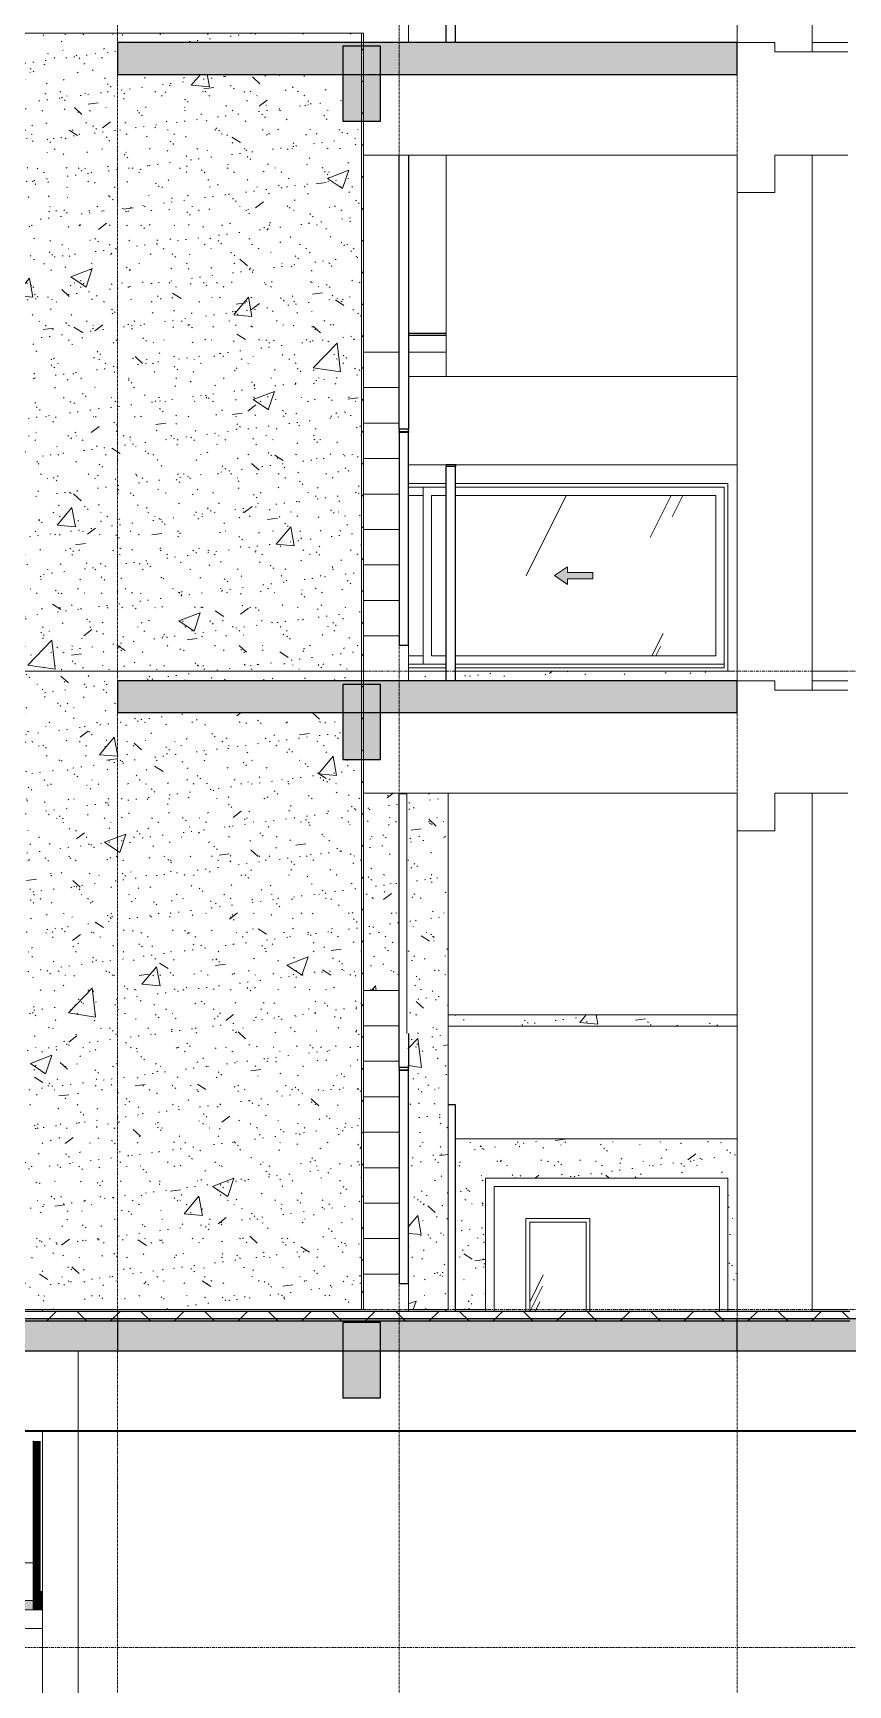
# Model space of a CAD drawing. Header units: millimetres. Extents: x 25061 to 259291, y -8723 to 35400.
# Drawn here: x 114503 to 118842, y 200 to 9000 of the extents above; entities that cross this region are included whole.
import ezdxf

# ---------------------------------------------------------------- set-up
doc = ezdxf.new("R2010")
doc.units = ezdxf.units.MM
for name, pattern in [('1 NÉT CALL OUT', [6, 3, -3]), ('Centre', [31.75, 6.35, -4.7625, 15.875, -4.7625]), ('Grid Line', [22.225, 12.7, -3.175, 3.175, -3.175])]:
    doc.linetypes.add(name, pattern=pattern)
for name, color, linetype, lineweight in [('0-1', 7, 'Continuous', 5), ('A-CLNG-3', 13, 'Continuous', 18), ('A-CLNG-PATT-3', 13, 'Continuous', 9), ('A-DETL-GENF', 92, 'Continuous', 9), ('A-DOOR', 31, 'Continuous', 9), ('A-DOOR-FRAM', 31, 'Continuous', 9), ('A-FLOR-1', 10, 'Continuous', 25), ('A-FLOR-3', 192, 'Continuous', 25), ('A-FLOR-LEVL-2', 51, 'Centre', 9), ('A-FLOR-PATT-1', 7, 'Continuous', 9), ('A-FLOR-PATT-3', 8, 'Continuous', 9), ('A-GLAZ', 151, 'Continuous', 9), ('A-GLAZ-1', 7, '1 NÉT CALL OUT', 9), ('A-GLAZ-2', 151, '1 NÉT CALL OUT', 9), ('A-GLAZ-CWMG', 51, 'Continuous', 9), ('A-WALL', 113, 'Continuous', 9), ('A-WALL-PATT-4', 111, 'Continuous', 9), ('I-WALL', 2, 'Continuous', 9), ('I-WALL-3', 2, 'Continuous', 18), ('S-BEAM-1', 12, 'Continuous', 5), ('S-BEAM-2', 10, 'Continuous', 25), ('S-BEAM-3', 7, 'Continuous', 9), ('S-COLS-1', 7, 'Continuous', 9), ('S-GRID-1', 1, 'Grid Line', 9), ('S-STRS', 31, 'Continuous', 9)]:
    doc.layers.add(name, color=color, linetype=linetype, lineweight=lineweight)
pattern_1 = [(63.435, (82989.9, 14236.3), (-0.002, 1625.6), [567.96, -3066.99]), (63.435, (81364.3, 14236.3), (-0.002, 1625.6), [567.96, -3066.99]), (63.435, (83768.1, 14550.35), (-0.002, 1625.6), [567.96, -3066.99]), (63.435, (82142.5, 14550.35), (-0.002, 1625.6), [567.96, -3066.99]), (63.435, (83650.3, 14439.5), (-0.002, 1625.6), [567.96, -3066.99]), (63.435, (82024.7, 14439.5), (-0.002, 1625.6), [567.96, -3066.99]), (63.435, (83530.26, 15074.4), (-0.002, 1625.6), [276.055, -3358.896]), (63.435, (81904.66, 15074.4), (-0.002, 1625.6), [276.055, -3358.896]), (63.435, (83451.74, 14976.15), (-0.002, 1625.6), [567.96, -3066.99]), (63.435, (81826.14, 14976.15), (-0.002, 1625.6), [567.96, -3066.99]), (63.435, (83465.6, 15046.7), (-0.002, 1625.6), [567.96, -3066.99]), (63.435, (81840, 15046.7), (-0.002, 1625.6), [567.96, -3066.99]), (63.435, (82809.74, 14737.2), (-0.002, 1625.6), [567.96, -3066.99]), (63.435, (81184.14, 14737.2), (-0.002, 1625.6), [567.96, -3066.99]), (63.435, (82823.6, 14820.35), (-0.002, 1625.6), [567.96, -3066.99]), (63.435, (81198, 14820.35), (-0.002, 1625.6), [567.96, -3066.99]), (63.435, (82827.3, 14880.3), (-0.002, 1625.6), [567.96, -3066.99]), (63.435, (81201.7, 14880.3), (-0.002, 1625.6), [567.96, -3066.99])]
pattern_2 = [(50, (81080.3, 14125), (1165.978, -102.01), [121.92, -1341.12]), (355, (81080.3, 14125), (-225.554, 1222.763), [97.536, -1072.896]), (100.451, (81177.5, 14116.5), (940.433, 1120.746), [103.616, -1139.776]), (46.184, (81080.3, 14450.1), (1734.906, -269.074), [182.88, -2011.68]), (96.636, (81224.9, 14427.7), (1519.38, 1583.536), [155.424, -1709.665]), (351.184, (81080.3, 14450.1), (1519.39, 1583.52), [146.304, -1609.344]), (21, (81242.9, 14368.8), (970.332, -654.498), [121.92, -1341.12]), (326, (81242.9, 14368.8), (395.533, 1178.804), [97.536, -1072.896]), (71.451, (81323.7, 14314.3), (1365.87, 524.296), [103.616, -1139.776]), (37.5, (81080.3, 14125), (19.767, 541.1527), [53.645, -1006.246, 53.645, -1035.507, -1076.96]), (37.5, (81080.3, 14125), (19.767, 541.1527), [-2149.043, 53.645, -1023.315]), (7.5, (81080.3, 14125), (427.646, 641.156), [53.645, -567.334, 53.645, -981.862, -410.464]), (7.5, (81080.3, 14125), (427.646, 641.156), [-1656.486, 53.645, -356.819]), (327.5, (80717.8, 14125), (867.782, -36.665), [53.645, -352.755, 53.645, -1214.323, -1682.496]), (327.5, (80717.8, 14125), (867.782, -36.665), [-1674.368, 53.645, -1628.85]), (317.5, (80555.2, 14125), (948.028, 162.731), [53.645, -474.675, 53.645, -788.416, -1194.816]), (317.5, (80555.2, 14125), (948.028, 162.731), [-1370.38, 53.645, -1141.17])]
pattern_3 = [(37.5, (81080.3, 14125), (-5.1206, 156.61216), [5.364, -118.181, 5.364, -132.812, -132.08]), (37.5, (81080.3, 14125), (-5.1206, 156.61216), [-261.722, 5.364, -126.716]), (7.5, (81080.3, 14125), (143.847, 229.3842), [5.364, -61.285, 5.364, -105.989, -42.672]), (7.5, (81080.3, 14125), (143.847, 229.3842), [-178.003, 5.364, -37.308]), (327.5, (80980.33, 14125), (253.1176, 0.4601), [5.364, -35.276, 5.364, -140.94, -191.008]), (327.5, (80980.33, 14125), (253.1176, 0.4601), [-186.944, 5.364, -185.644]), (317.5, (80980.33, 14125), (244.3381, 71.3376), [5.364, -14.956, 5.364, -90.546, -109.728]), (317.5, (80980.33, 14125), (244.3381, 71.3376), [-116.23, 5.364, -104.364])]
pattern_4 = [(45, (81080.3, 14125), (-84.8528, 84.8528), [])]

# ---------------------------------------------------------------- blocks, each defined once
blk = doc.blocks.new('NCV_TKTC_KET CAU_rvt-1-TKCS_MẶT CẮT 1')
at = {"layer": 'A-FLOR-PATT-1'}
h = blk.add_hatch(color=256, dxfattribs=at)
h.paths.add_polyline_path([(42652.6, 8780), (45952.6, 8780), (45952.6, 8950), (42652.6, 8950)])
h.paths.add_polyline_path([(118252.6, 8780), (118252.6, 8950), (114952.6, 8950), (114952.6, 8780), (117941.4, 8780)])
h = blk.add_hatch(color=256, dxfattribs=at)
h.paths.add_polyline_path([(42652.6, 5380), (45952.6, 5380), (45952.6, 5550), (42652.6, 5550), (42652.6, 5493)])
h.paths.add_polyline_path([(115541.8, 5380), (118252.6, 5380), (118252.6, 5550), (114952.6, 5550), (114952.6, 5380)])
h = blk.add_hatch(color=256, dxfattribs=at)
h.paths.add_polyline_path([(127252.5, 1980), (127252.5, 2150), (105952.5, 2150), (105952.5, 1980), (126740, 1980)])
h.paths.add_polyline_path([(33955, 1980), (54952.6, 1980), (54952.6, 2150), (33652.6, 2150), (33652.6, 1980)])
blk.add_hatch(color=256, dxfattribs=at).paths.add_polyline_path([(117941.4, 1980), (118252.6, 1980), (118252.6, 2150), (114952.6, 2150), (114952.6, 1980), (117141.5, 1980)])
at = {"layer": 'S-BEAM-1'}
for points in [[(116352.6, 8530), (116352.6, 8930), (116152.6, 8930), (116152.6, 8530), (116341.6, 8530)], [(116352.6, 5130), (116352.6, 5530), (116152.6, 5530), (116152.6, 5130), (116341.6, 5130)], [(116352.6, 1730), (116352.6, 2130), (116152.6, 2130), (116152.6, 1730), (116341.6, 1730)]]:
    blk.add_hatch(color=256, dxfattribs=at).paths.add_polyline_path(points)
at = {"layer": 'A-FLOR-1'}
for p, q in [((118252.6, 8950), (114952.6, 8950)), ((114952.6, 8950), (114952.6, 8780)), ((118252.6, 8780), (118252.6, 8950)), ((114952.6, 8780), (118252.6, 8780)), ((118252.6, 5550), (114952.6, 5550)), ((114952.6, 5550), (114952.6, 5380)), ((118252.6, 5380), (118252.6, 5550)), ((114952.6, 5380), (118252.6, 5380)), ((127252.5, 2150), (105952.5, 2150)), ((118252.6, 2150), (114952.6, 2150)), ((114952.6, 2150), (114952.6, 1980)), ((118252.6, 1980), (118252.6, 2150)), ((105952.5, 1980), (127252.5, 1980)), ((114952.6, 1980), (118252.6, 1980))]:
    blk.add_line(p, q, dxfattribs=at)
at = {"layer": 'S-BEAM-2'}
for p, q in [((116352.6, 8930), (116152.6, 8930)), ((116152.6, 8930), (116152.6, 8530)), ((116352.6, 8530), (116352.6, 8930)), ((116152.6, 8530), (116352.6, 8530)), ((116352.6, 5530), (116152.6, 5530)), ((116152.6, 5530), (116152.6, 5130)), ((116352.6, 5130), (116352.6, 5530)), ((116152.6, 5130), (116352.6, 5130)), ((116352.6, 2130), (116152.6, 2130)), ((116152.6, 2130), (116152.6, 1730)), ((116352.6, 1730), (116352.6, 2130)), ((116152.6, 1730), (116352.6, 1730))]:
    blk.add_line(p, q, dxfattribs=at)
at = {"layer": 'S-BEAM-3'}
for p, q in [((118252.6, 8950), (118452.5, 8950)), ((118452.5, 8900), (118452.5, 8950)), ((118452.5, 8900), (118842.5, 8900)), ((116262.6, 8350), (118252.5, 8350)), ((118252.5, 8150), (118252.5, 8350)), ((118452.5, 8350), (118452.5, 8150)), ((118452.5, 8350), (118842.5, 8350)), ((118452.5, 8150), (118252.5, 8150)), ((116502.6, 6700), (116703.4, 6700)), ((116753.4, 6700), (118252.6, 6700)), ((118252.6, 5550), (118452.5, 5550)), ((118452.5, 5500), (118452.5, 5550)), ((118452.5, 5500), (118842.5, 5500)), ((116262.6, 4950), (118252.5, 4950)), ((118252.5, 4750), (118252.5, 4950)), ((118452.5, 4950), (118452.5, 4750)), ((118452.5, 4950), (118842.5, 4950)), ((118452.5, 4750), (118252.5, 4750)), ((116712.6, 3710), (118252.6, 3710)), ((116753, 3110), (118252.6, 3110))]:
    blk.add_line(p, q, dxfattribs=at)
at = {"layer": 'S-COLS-1'}
for p, q in [((118652.6, 8900), (118652.6, 11750)), ((118252.6, 8950), (118252.6, 11550.1)), ((118652.6, 5500), (118652.6, 8350)), ((118252.6, 5550), (118252.6, 8150)), ((118652.6, 2190), (118652.6, 4950)), ((118252.6, 2190), (118252.6, 4750)), ((114552.6, 2190), (114552.6, 2200)), ((114952.6, 2190), (114952.6, 2200)), ((114552.6, -2050), (114552.6, 1550))]:
    blk.add_line(p, q, dxfattribs=at)
blk = doc.blocks.new('FD_01 - FD_01-1200x2200mm-1787917-TKCS_MẶT CẮT 1')
at = {"layer": 'A-DOOR'}
h = blk.add_hatch(dxfattribs=at)
h.set_pattern_fill('FP_2', color=256, style=0, pattern_type=2)
h.set_pattern_definition(pattern_1)
h.paths.add_polyline_path([(117447.564287, 2190), (117447.564287, 2665), (117147.564287, 2665), (117147.564287, 2190), (117337.564287, 2190)])
for p, q in [((117127.564287, 2685), (117467.564287, 2685)), ((117127.564287, 2190), (117127.564287, 2685)), ((117447.564287, 2665), (117147.564287, 2665)), ((117147.564287, 2190), (117147.564287, 2665)), ((117447.564287, 2190), (117447.564287, 2665)), ((117467.564287, 2685), (117467.564287, 2190))]:
    blk.add_line(p, q, dxfattribs=at)
at = {"layer": 'A-DOOR-FRAM'}
for p, q in [((116957.564287, 2855), (116957.564287, 2190)), ((116957.564287, 2855), (118157.564287, 2855)), ((118157.564287, 2855), (118157.564287, 2190)), ((116912.564287, 2200), (116912.564287, 2190)), ((118202.564287, 2190), (118202.564287, 2200))]:
    blk.add_line(p, q, dxfattribs=at)
blk = doc.blocks.new('Railing - 50 x 10mm-952828-TKCS_MẶT CẮT 1')
at = {"layer": ''}
for p, q in [((44152.6, 27091.3), (44202.6, 27091.3)), ((44152.6, 25950), (44152.6, 27091.3)), ((44202.6, 25950), (44202.6, 27091.3))]:
    blk.add_line(p, q, dxfattribs=at)
blk = doc.blocks.new('Railing - 50 x 10mm-952826-TKCS_MẶT CẮT 1')
at = {"layer": ''}
for p, q in [((44403, 23876.5), (44403, 23872.9)), ((44403, 23872.9), (44453, 23872.9)), ((44403, 22738.9), (44403, 23872.9)), ((44453, 23872.9), (44453, 23876.5)), ((44453, 23872.9), (44453, 22738.9)), ((44453, 22738.9), (44403, 22738.9))]:
    blk.add_line(p, q, dxfattribs=at)
blk = doc.blocks.new('Railing - Railing-948113-TKCS_MẶT CẮT 1')
at = {"layer": ''}
for p, q in [((116702.2, 24400), (116502.2, 24400)), ((116502.2, 24390), (116702.2, 24390))]:
    blk.add_line(p, q, dxfattribs=at)
at = {"extrusion": (0, 0, -1), "zscale": -1}
for name in ['Railing - 50 x 10mm-952828-TKCS_MẶT CẮT 1', 'Railing - 50 x 10mm-952826-TKCS_MẶT CẮT 1']:
    blk.add_blockref(name, (-160905.1, 0), dxfattribs=at)
blk = doc.blocks.new('Top Rail Type - Top Rail_Internal_-948122-TKCS_MẶT CẮT 1')
at = {"layer": ''}
for p, q in [((116752.6, 10100), (116702.6, 10100)), ((116702.6, 10100), (116702.6, 10091.3)), ((116752.6, 10091.3), (116752.6, 10100)), ((116452.2, 6888.9), (116452.2, 8350)), ((116502.2, 8350), (116502.2, 6888.9)), ((116452.2, 6888.9), (116452.2, 6876.5)), ((116502.2, 6888.9), (116452.2, 6888.9)), ((116452.2, 6876.5), (116502.2, 6876.5)), ((116502.2, 6876.5), (116502.2, 6888.9))]:
    blk.add_line(p, q, dxfattribs=at)
blk = doc.blocks.new('1_FAMILY RVT - W01-WxH 1000x3200-V11-TKCS_MẶT CẮT 1')
at = {"layer": 'A-GLAZ'}
h = blk.add_hatch(dxfattribs=at)
h.set_pattern_fill('FP_2', color=256, style=0, pattern_type=2)
h.set_pattern_definition(pattern_1)
h.paths.add_polyline_path([(116580.3, 5682.5), (116580.3, 6536.5), (116502.6, 6536.5), (116502.6, 5682.5), (116541.6, 5682.5)])
h = blk.add_hatch(dxfattribs=at)
h.set_pattern_fill('FP_2', color=256, style=0, pattern_type=2)
h.set_pattern_definition(pattern_1)
h.paths.add_polyline_path([(117483.5, 5682.5), (118139.1, 5682.5), (118139.1, 6536.5), (116753.4, 6536.5), (116753.4, 5682.5), (117348.1, 5682.5)])
h.paths.add_polyline_path([(116624.8, 5682.5), (116703.4, 5682.5), (116703.4, 6536.5), (116624.8, 6536.5), (116624.8, 5687.6)])
h.paths.add_polyline_path([(117348.1, 6062.1), (117280.3, 6109.5), (117348.1, 6157), (117348.1, 6126.5), (117483.5, 6126.5), (117483.5, 6092.6), (117348.1, 6092.6)])
at = {"layer": 'A-GLAZ-2'}
blk.add_hatch(color=256, dxfattribs=at).paths.add_polyline_path([(117348.1, 6062.1), (117348.1, 6092.6), (117483.5, 6092.6), (117483.5, 6126.5), (117348.1, 6126.5), (117348.1, 6157), (117280.3, 6109.5), (117292.2, 6101.2)])
at = {"layer": 'A-DETL-GENF'}
for p, q in [((117280.3, 6109.5), (117348.1, 6157)), ((117280.3, 6109.5), (117348.1, 6157)), ((117348.1, 6062.1), (117280.3, 6109.5)), ((117280.3, 6109.5), (117348.1, 6062.1)), ((117348.1, 6157), (117348.1, 6126.5)), ((117348.1, 6157), (117348.1, 6126.5)), ((117348.1, 6126.5), (117483.5, 6126.5)), ((117483.5, 6126.5), (117348.1, 6126.5)), ((117483.5, 6092.6), (117348.1, 6092.6)), ((117348.1, 6092.6), (117348.1, 6062.1)), ((117483.5, 6092.6), (117348.1, 6092.6)), ((117348.1, 6092.6), (117348.1, 6062.1)), ((117483.5, 6126.5), (117483.5, 6092.6)), ((117483.5, 6126.5), (117483.5, 6092.6))]:
    blk.add_line(p, q, dxfattribs=at)
at = {"layer": 'A-GLAZ'}
for p, q in [((116502.6, 6600), (116703.4, 6600)), ((116753.4, 6600), (118202.6, 6600)), ((118202.6, 6600), (118202.6, 5600)), ((116703.4, 6580.9), (116502.6, 6580.9)), ((116502.6, 6536.5), (116580.3, 6536.5)), ((116580.3, 5638.1), (116580.3, 6580.9)), ((116703.4, 6536.5), (116624.8, 6536.5)), ((116624.8, 6536.5), (116624.8, 5682.5)), ((118183.5, 6580.9), (116753.4, 6580.9)), ((118139.1, 6536.5), (116753.4, 6536.5)), ((118139.1, 5682.5), (118139.1, 6536.5)), ((118183.5, 5619), (118183.5, 6580.9)), ((116580.3, 5682.5), (116502.6, 5682.5)), ((116502.6, 5638.1), (116703.4, 5638.1)), ((116703.4, 5638.1), (116580.3, 5638.1)), ((116624.8, 5682.5), (116703.4, 5682.5)), ((116753.4, 5682.5), (118139.1, 5682.5)), ((116753.4, 5638.1), (118183.5, 5638.1)), ((118183.5, 5638.1), (116753.4, 5638.1)), ((116502.6, 5619), (116703.4, 5619)), ((116753.4, 5619), (118183.5, 5619))]:
    blk.add_line(p, q, dxfattribs=at)
blk = doc.blocks.new('Railing - 50 x 10mm-1748283-TKCS_MẶT CẮT 1')
at = {"layer": ''}
for p, q in [((116753, 3291.3), (116712.6, 3291.3)), ((116753, 2190), (116753, 3291.3)), ((116703, 2190), (116703, 2200))]:
    blk.add_line(p, q, dxfattribs=at)
blk = doc.blocks.new('Railing - Railing-1747996-TKCS_MẶT CẮT 1')
blk.add_blockref('Railing - 50 x 10mm-1748283-TKCS_MẶT CẮT 1', (0, 0))
blk = doc.blocks.new('Railing - 50 x 10mm-V7-TKCS_MẶT CẮT 1')
at = {"layer": ''}
for p, q in [((44152.6, 10091.3), (44202.6, 10091.3)), ((44152.6, 8950), (44152.6, 10091.3)), ((44202.6, 8950), (44202.6, 10091.3))]:
    blk.add_line(p, q, dxfattribs=at)
blk = doc.blocks.new('Railing - Railing-1748013-TKCS_MẶT CẮT 1')
at = {"extrusion": (0, 0, -1), "zscale": -1}
for name, p in [('Railing - 50 x 10mm-V7-TKCS_MẶT CẮT 1', (-160905.9, -3400)), ('Railing - 50 x 10mm-952826-TKCS_MẶT CẮT 1', (-160905.1, -20400))]:
    blk.add_blockref(name, p, dxfattribs=at)
blk = doc.blocks.new('Top Rail Type - Top Rail_Internal_-1748017-TKCS_MẶT CẮT 1')
at = {"layer": ''}
for p, q in [((116753.4, 6700), (116703.4, 6700)), ((116703.4, 6700), (116703.4, 6691.3)), ((116753.4, 6691.3), (116753.4, 6700)), ((116452.2, 4947.3), (116452.2, 4950)), ((116452.2, 3488.9), (116452.2, 4947.3)), ((116492.6, 4947.3), (116452.2, 4947.3)), ((116502.2, 3670.5), (116502.2, 3488.9)), ((116452.2, 3488.9), (116452.2, 3476.5)), ((116502.2, 3488.9), (116452.2, 3488.9)), ((116452.2, 3476.5), (116502.2, 3476.5)), ((116502.2, 3476.5), (116502.2, 3488.9))]:
    blk.add_line(p, q, dxfattribs=at)
blk = doc.blocks.new('Rectangular Mullion - 50 x 100mm-3089684-TKCS_MẶT CẮT 1')
at = {"layer": 'A-GLAZ-CWMG'}
blk.add_hatch(color=256, dxfattribs=at).paths.add_polyline_path([(113602.6, 600), (114502.6, 600), (114502.6, 650), (113602.6, 650), (113602.6, 627.2)])
for p, q in [((113602.6, 600), (113602.6, 650)), ((113602.6, 650), (114502.6, 650)), ((114502.6, 650), (114502.6, 600)), ((113602.6, 600), (114502.6, 600))]:
    blk.add_line(p, q, dxfattribs=at)
blk = doc.blocks.new('Rectangular Mullion - 50 x 100mm-V77-TKCS_MẶT CẮT 1')
at = {"layer": 'A-GLAZ-CWMG'}
blk.add_hatch(color=256, dxfattribs=at).paths.add_polyline_path([(114552.564287, 600), (114552.564287, 700), (114502.564287, 700), (114502.564287, 600)])
for p, q in [((114502.564287, 600), (114502.564287, 700)), ((114552.564287, 600), (114502.564287, 600))]:
    blk.add_line(p, q, dxfattribs=at)
blk = doc.blocks.new('Rectangular Mullion - 50 x 100mm-3089670-TKCS_MẶT CẮT 1')
at = {"layer": 'A-GLAZ-CWMG'}
blk.add_hatch(color=256, dxfattribs=at).paths.add_polyline_path([(122202.5, 700), (122242.6, 700), (122242.6, 800), (122202.5, 800)])
blk.add_line((122202.5, 700), (122202.5, 800), dxfattribs=at)

msp = doc.modelspace()

# ---------------------------------------------------------------- hatches: boundary and pattern name
at = {"layer": 'A-CLNG-PATT-3'}
h = msp.add_hatch(dxfattribs=at)
h.set_pattern_fill('FP_7', color=256, style=0, pattern_type=2)
h.set_pattern_definition([(0, (81080.3, 14125), (1300.48, 325.12), [53.645, -921.715, 53.645, -6123.635]), (0, (81080.3, 14125), (1300.48, 325.12), [-1029.005, -921.715, 53.645, -1897.075, -3251.2]), (0, (81080.3, 14125), (1300.48, 325.12), [-3901.44, 53.645, -921.715, 53.645, -2222.195]), (0, (81080.3, 14125), (1300.48, 325.12), [-4930.445, -596.595, 53.645, -1571.955]), (120, (81567.98, 14287.56), (-931.8022, 963.6887), [53.645, -921.715, -6177.28]), (120, (81567.98, 14287.56), (-931.8022, 963.6887), [-975.36, 53.645, -921.715, -5201.92]), (120, (81567.98, 14287.56), (-931.8022, 963.6887), [-1950.72, 53.645, -1897.075, -3251.2]), (120, (81567.98, 14287.56), (-931.8022, 963.6887), [-3901.44, 53.645, -921.715, -2275.84]), (120, (81567.98, 14287.56), (-931.8022, 963.6887), [-4876.8, 53.645, -596.595, -1625.6]), (120, (81567.98, 14287.56), (-931.8022, 963.6887), [-5527.04, 53.645, -1571.955]), (240, (81730.54, 14937.8), (-368.6778, -1288.8087), [53.645, -921.715, -6177.28]), (240, (81730.54, 14937.8), (-368.6778, -1288.8087), [-975.36, 53.645, -921.715, -5201.92]), (240, (81730.54, 14937.8), (-368.6778, -1288.8087), [-1950.72, 53.645, -1897.075, -3251.2]), (240, (81730.54, 14937.8), (-368.6778, -1288.8087), [-3901.44, 53.645, -921.715, -2275.84]), (240, (81730.54, 14937.8), (-368.6778, -1288.8087), [-4876.8, 53.645, -596.595, -1625.6]), (240, (81730.54, 14937.8), (-368.6778, -1288.8087), [-5527.04, 53.645, -1571.955])])
h.paths.add_polyline_path([(106252.6, 1550), (126952.6, 1550), (126952.6, 1555), (106252.6, 1555)])
h.paths.add_polyline_path([(33955, 1550), (54652.6, 1550), (54652.6, 1555), (33952.6, 1555), (33952.6, 1550)])
at = {"layer": 'A-FLOR-PATT-3'}
h = msp.add_hatch(dxfattribs=at)
h.set_pattern_fill('FP_10', color=256, style=0, pattern_type=2)
h.set_pattern_definition([(45, (81080.3, 14125), (-169.7056, 169.7056), []), (135, (81080.3, 14125), (-169.7056, -169.7056), [])])
h.paths.add_polyline_path([(118741.2, 2140), (118852.5, 2140), (118852.5, 2190), (114352.6, 2190), (114352.6, 2140), (117941.4, 2140)])
at = {"layer": 'A-WALL-PATT-4'}
h = msp.add_hatch(dxfattribs=at)
h.set_pattern_fill('FP_4', color=256, style=0, pattern_type=2)
h.set_pattern_definition(pattern_2)
h.paths.add_polyline_path([(114352.6, 5600), (116252.6, 5600), (116252.6, 8530), (116152.6, 8530), (116152.6, 8780), (114952.6, 8780), (114952.6, 8950), (116252.6, 8950), (116252.6, 9000), (114352.6, 9000), (114352.6, 6101.2)])
h = msp.add_hatch(dxfattribs=at)
h.set_pattern_fill('FP_5', color=256, style=0, pattern_type=2)
h.set_pattern_definition(pattern_3)
h.paths.add_polyline_path([(114352.6, 5600), (116252.6, 5600), (116252.6, 8530), (116152.6, 8530), (116152.6, 8780), (114952.6, 8780), (114952.6, 8950), (116252.6, 8950), (116252.6, 9000), (114352.6, 9000), (114352.6, 6101.2)])
h = msp.add_hatch(dxfattribs=at)
h.set_pattern_fill('FP_3', color=256, style=0, pattern_type=2)
h.set_pattern_definition(pattern_4)
h.paths.add_polyline_path([(116252.6, 5600), (116262.6, 5600), (116262.6, 9000), (116252.6, 9000), (116252.6, 6101.2)])
h = msp.add_hatch(dxfattribs=at)
h.set_pattern_fill('FP_4', color=256, style=0, pattern_type=2)
h.set_pattern_definition(pattern_2)
h.paths.add_polyline_path([(114352.6, 2200), (116252.6, 2200), (116252.6, 5130), (116152.6, 5130), (116152.6, 5380), (114952.6, 5380), (114952.6, 5550), (116252.6, 5550), (116252.6, 5600), (114352.6, 5600), (114352.6, 2451.9)])
h = msp.add_hatch(dxfattribs=at)
h.set_pattern_fill('FP_5', color=256, style=0, pattern_type=2)
h.set_pattern_definition(pattern_3)
h.paths.add_polyline_path([(114352.6, 2200), (116252.6, 2200), (116252.6, 5130), (116152.6, 5130), (116152.6, 5380), (114952.6, 5380), (114952.6, 5550), (116252.6, 5550), (116252.6, 5600), (114352.6, 5600), (114352.6, 2451.9)])
h = msp.add_hatch(dxfattribs=at)
h.set_pattern_fill('FP_3', color=256, style=0, pattern_type=2)
h.set_pattern_definition(pattern_4)
h.paths.add_polyline_path([(116252.6, 2200), (116262.6, 2200), (116262.6, 5600), (116252.6, 5600), (116252.6, 2451.9)])
h = msp.add_hatch(dxfattribs=at)
h.set_pattern_fill('FP_4', color=256, style=0, pattern_type=2)
h.set_pattern_definition(pattern_2)
h.paths.add_polyline_path([(116712.6, 2200), (116712.6, 4950), (116502.6, 4950), (116502.6, 2200)])
h.paths.add_polyline_path([(116502.6, 5550), (116703.4, 5550), (116703.4, 5600), (116502.6, 5600)])
h = msp.add_hatch(dxfattribs=at)
h.set_pattern_fill('FP_5', color=256, style=0, pattern_type=2)
h.set_pattern_definition(pattern_3)
h.paths.add_polyline_path([(116712.6, 2200), (116712.6, 4950), (116502.6, 4950), (116502.6, 2200)])
h.paths.add_polyline_path([(116502.6, 5550), (116703.4, 5550), (116703.4, 5600), (116502.6, 5600)])
h = msp.add_hatch(dxfattribs=at)
h.set_pattern_fill('FP_4', color=256, style=0, pattern_type=2)
h.set_pattern_definition(pattern_2)
h.paths.add_polyline_path([(118252.6, 2200), (118252.6, 3110), (116753, 3110), (116753, 2200), (116912.6, 2200), (116912.6, 2900), (118202.6, 2900), (118202.6, 2200), (118242.6, 2200)])
h.paths.add_polyline_path([(116741.6, 3710), (118252.6, 3710), (118252.6, 3770), (116712.6, 3770), (116712.6, 3710)])
h.paths.add_polyline_path([(116753.4, 5550), (118252.6, 5550), (118252.4, 5600), (116753.4, 5600)])
h = msp.add_hatch(dxfattribs=at)
h.set_pattern_fill('FP_5', color=256, style=0, pattern_type=2)
h.set_pattern_definition(pattern_3)
h.paths.add_polyline_path([(118252.6, 2200), (118252.6, 3110), (116753, 3110), (116753, 2200), (116912.6, 2200), (116912.6, 2900), (118202.6, 2900), (118202.6, 2200), (118242.6, 2200)])
h.paths.add_polyline_path([(116741.6, 3710), (118252.6, 3710), (118252.6, 3770), (116712.6, 3770), (116712.6, 3710)])
h.paths.add_polyline_path([(116753.4, 5550), (118252.6, 5550), (118252.4, 5600), (116753.4, 5600)])
h = msp.add_hatch(dxfattribs=at)
h.set_pattern_fill('FP_4', color=256, style=0, pattern_type=2)
h.set_pattern_definition(pattern_2)
h.paths.add_polyline_path([(116341.6, 3900), (116452.2, 3900), (116452, 4950), (116262.6, 4950), (116262.6, 3900)])
h = msp.add_hatch(dxfattribs=at)
h.set_pattern_fill('FP_5', color=256, style=0, pattern_type=2)
h.set_pattern_definition(pattern_3)
h.paths.add_polyline_path([(116341.6, 3900), (116452.2, 3900), (116452, 4950), (116262.6, 4950), (116262.6, 3900)])
h = msp.add_hatch(dxfattribs=at)
h.set_pattern_fill('FP_4', color=256, style=0, pattern_type=2)
h.set_pattern_definition(pattern_2)
h.paths.add_polyline_path([(116502.6, 2388.9), (116502.6, 4950), (116492.6, 4950), (116492.6, 3670.5), (116502.2, 3670.5), (116502.2, 2388.9)])
h = msp.add_hatch(dxfattribs=at)
h.set_pattern_fill('FP_5', color=256, style=0, pattern_type=2)
h.set_pattern_definition(pattern_3)
h.paths.add_polyline_path([(116502.6, 2388.9), (116502.6, 4950), (116492.6, 4950), (116492.6, 3670.5), (116502.2, 3670.5), (116502.2, 2388.9)])

# ---------------------------------------------------------------- linework, layer by layer
at = {"layer": 'A-CLNG-3'}
for p, q in [((126952.6, 1555), (106252.6, 1555)), ((106252.6, 1550), (126952.6, 1550))]:
    msp.add_line(p, q, dxfattribs=at)
at = {"layer": 'A-FLOR-3'}
for p, q in [((118852.5, 2190), (114352.6, 2190)), ((114352.6, 2140), (118852.5, 2140))]:
    msp.add_line(p, q, dxfattribs=at)
at = {"layer": 'A-FLOR-LEVL-2'}
for p, q in [((25061.1, 5600), (134152.6, 5600)), ((25061.1, 2200), (134152.6, 2200)), ((134152.6, 400), (25061.1, 400))]:
    msp.add_line(p, q, dxfattribs=at)
at = {"layer": 'A-WALL'}
for p, q in [((118652.6, 11750), (118652.6, 8950)), ((118652.6, 8950), (118842.5, 8950)), ((118652.6, 8350), (118652.6, 5550)), ((116502.6, 6600), (116703.4, 6600)), ((116753.4, 6600), (118202.6, 6600)), ((118202.6, 6600), (118202.6, 5600)), ((118842.5, 5600), (118652.6, 5600)), ((118652.6, 5600), (118652.6, 5500)), ((118652.6, 5550), (118842.5, 5550)), ((118652.6, 4950), (118652.6, 2200)), ((118652.6, 2200), (118842.5, 2200)), ((114742.6, 1980), (114742.6, 1555)), ((114742.6, 1550), (114742.6, -2000)), ((114502.6, 850), (113602.6, 850)), ((114552.6, 600), (112602.6, 600)), ((114552.6, 500), (110462.5, 500))]:
    msp.add_line(p, q, dxfattribs=at)
at = {"layer": 'I-WALL'}
for p, q in [((116252.6, 9000), (114352.6, 9000)), ((116252.6, 5600), (114352.6, 5600)), ((116703.4, 5600), (116502.6, 5600)), ((118242.6, 5600), (116753.4, 5600)), ((116492.6, 3670.5), (116492.6, 4950)), ((116712.6, 2200), (116712.6, 4950)), ((116912.6, 2200), (116912.6, 2900)), ((116912.6, 2900), (118202.6, 2900)), ((118202.6, 2900), (118202.6, 2200)), ((114352.6, 2200), (116252.6, 2200)), ((116502.6, 2200), (116712.6, 2200)), ((116753, 2200), (116912.6, 2200)), ((118202.6, 2200), (118242.6, 2200))]:
    msp.add_line(p, q, dxfattribs=at)
at = {"layer": 'I-WALL-3'}
for p, q in [((116252.6, 9000), (116252.6, 2200)), ((116262.6, 9000), (116252.6, 9000)), ((116262.6, 2200), (116262.6, 9000)), ((116262.6, 5600), (116252.6, 5600)), ((116252.6, 2200), (116262.6, 2200))]:
    msp.add_line(p, q, dxfattribs=at)
at = {"layer": 'S-GRID-1'}
for p, q in [((114952.6, -3283.1), (114952.6, 30285.9)), ((116452.6, -3283.1), (116452.6, 30285.9)), ((118252.6, -3283.1), (118252.6, 30285.9))]:
    msp.add_line(p, q, dxfattribs=at)
at = {"layer": 'S-STRS'}
for p, q in [((116502.6, 9188.9), (116502.6, 8950)), ((116702.2, 8247.9), (116702.2, 8350)), ((118252.2, 8350.1), (118252.2, 8247.9)), ((116702.2, 8059), (116702.2, 8247.9)), ((118252.2, 8247.9), (118252.2, 8059)), ((116702.2, 7870.1), (116702.2, 8059)), ((118252.2, 8059), (118252.2, 7870.1)), ((116702.2, 7681.3), (116702.2, 7870.1)), ((118252.2, 7870.1), (118252.2, 7681.3)), ((116702.2, 7492.4), (116702.2, 7681.3)), ((118252.2, 7681.3), (118252.2, 7492.4)), ((116702.2, 7303.5), (116702.2, 7492.4)), ((118252.2, 7492.4), (118252.2, 7303.5)), ((116262.6, 7300), (116452.2, 7300)), ((116502.6, 7300), (116702.2, 7300)), ((116502.6, 7111.1), (116502.6, 7300)), ((116702.2, 7170), (116702.2, 7303.5)), ((118252.2, 7303.5), (118252.2, 7170)), ((116502.6, 7170), (116702.2, 7170)), ((116702.2, 7170), (118252.2, 7170)), ((116262.6, 7111.1), (116452.2, 7111.1)), ((116502.6, 7111.1), (116502.6, 6922.2)), ((116262.6, 6922.2), (116452.2, 6922.2)), ((116502.6, 6922.2), (116502.6, 6733.3)), ((116262.6, 6733.3), (116452.2, 6733.3)), ((116502.6, 6733.3), (116502.6, 6544.4)), ((116262.6, 6544.4), (116452.2, 6544.4)), ((116502.6, 6544.4), (116502.6, 6355.6)), ((116262.6, 6355.6), (116452.2, 6355.6)), ((116502.6, 6355.6), (116502.6, 6166.7)), ((116262.6, 6166.7), (116452.2, 6166.7)), ((116502.6, 6166.7), (116502.6, 5977.8)), ((116262.6, 5977.8), (116452.2, 5977.8)), ((116502.6, 5977.8), (116502.6, 5788.9)), ((116262.6, 5788.9), (116452.2, 5788.9)), ((116502.6, 5788.9), (116502.6, 5550)), ((116262.6, 3900), (116452.2, 3900)), ((116262.6, 3711.1), (116452.2, 3711.1)), ((116712.6, 3770), (118252.6, 3770)), ((116262.6, 3522.2), (116452.2, 3522.2)), ((116262.6, 3333.3), (116452.2, 3333.3)), ((116262.6, 3144.4), (116452.2, 3144.4)), ((116262.6, 2955.6), (116452.2, 2955.6)), ((116262.6, 2766.7), (116452.2, 2766.7)), ((116262.6, 2577.8), (116452.2, 2577.8)), ((116262.6, 2388.9), (116452.2, 2388.9)), ((116502.6, 2388.9), (116502.6, 2190))]:
    msp.add_line(p, q, dxfattribs=at)

# ---------------------------------------------------------------- block references
at = {"layer": ''}
for name, p in [('Top Rail Type - Top Rail_Internal_-948122-TKCS_MẶT CẮT 1', (0, 0)), ('Railing - Railing-948113-TKCS_MẶT CẮT 1', (0, -17000)), ('Top Rail Type - Top Rail_Internal_-1748017-TKCS_MẶT CẮT 1', (0, 0)), ('Railing - Railing-1748013-TKCS_MẶT CẮT 1', (0, 0)), ('Railing - Railing-1747996-TKCS_MẶT CẮT 1', (0, 0))]:
    msp.add_blockref(name, p, dxfattribs=at)
at = {"layer": '0-1'}
msp.add_blockref('NCV_TKTC_KET CAU_rvt-1-TKCS_MẶT CẮT 1', (0, 0), dxfattribs=at)
at = {"layer": 'A-DOOR'}
msp.add_blockref('FD_01 - FD_01-1200x2200mm-1787917-TKCS_MẶT CẮT 1', (0, 0), dxfattribs=at)
at = {"layer": 'A-GLAZ-1'}
msp.add_blockref('1_FAMILY RVT - W01-WxH 1000x3200-V11-TKCS_MẶT CẮT 1', (0, 0), dxfattribs=at)
at = {"layer": 'A-GLAZ-CWMG'}
for name, p in [('Rectangular Mullion - 50 x 100mm-3089670-TKCS_MẶT CẮT 1', (-7699.9, 700)), ('Rectangular Mullion - 50 x 100mm-3089670-TKCS_MẶT CẮT 1', (-7699.9, 600)), ('Rectangular Mullion - 50 x 100mm-3089670-TKCS_MẶT CẮT 1', (-7699.9, 500)), ('Rectangular Mullion - 50 x 100mm-3089670-TKCS_MẶT CẮT 1', (-7699.9, 400)), ('Rectangular Mullion - 50 x 100mm-3089670-TKCS_MẶT CẮT 1', (-7699.9, 300)), ('Rectangular Mullion - 50 x 100mm-3089670-TKCS_MẶT CẮT 1', (-7699.9, 200)), ('Rectangular Mullion - 50 x 100mm-3089670-TKCS_MẶT CẮT 1', (-7699.9, 100)), ('Rectangular Mullion - 50 x 100mm-3089670-TKCS_MẶT CẮT 1', (-7699.9, 0)), ('Rectangular Mullion - 50 x 100mm-3089684-TKCS_MẶT CẮT 1', (0, 0)), ('Rectangular Mullion - 50 x 100mm-V77-TKCS_MẶT CẮT 1', (0, 0))]:
    msp.add_blockref(name, p, dxfattribs=at)

doc.saveas('drawing.dxf')
